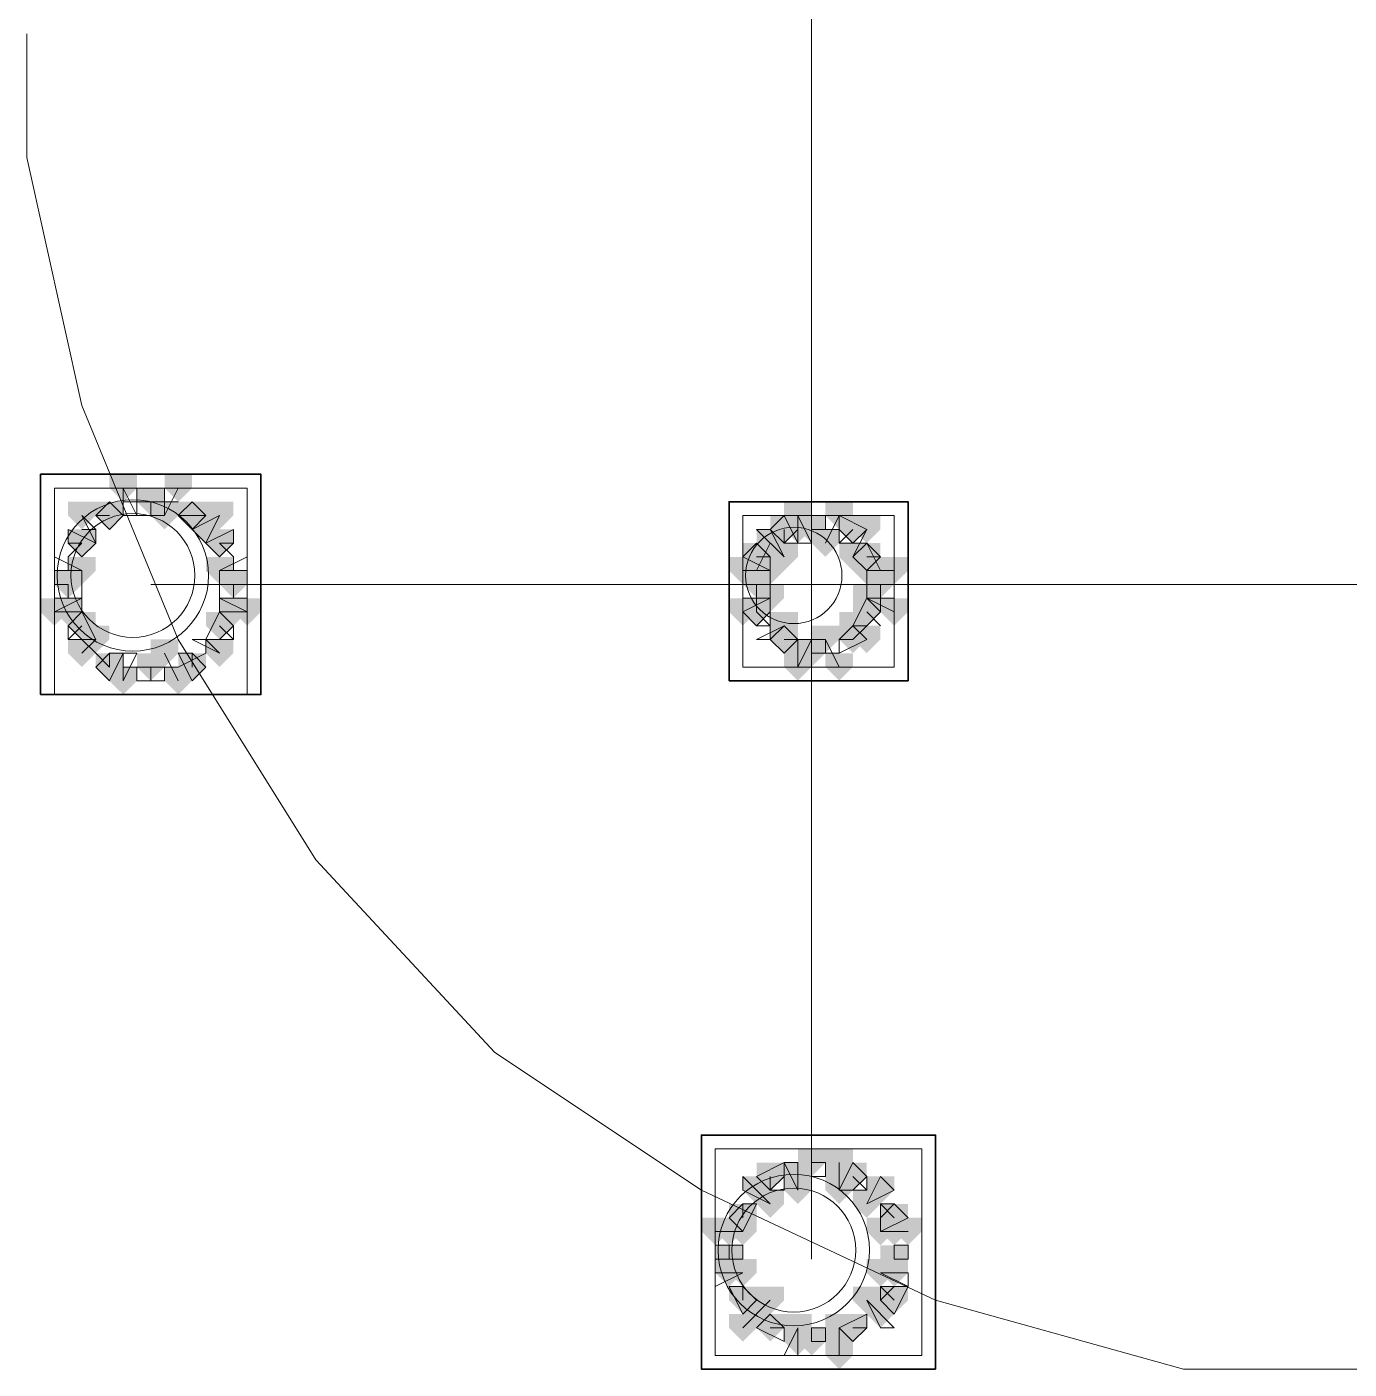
# Model space of a CAD drawing. Header units: millimetres. Extents: x 2315 to 4619, y 1334 to 1897.
# Drawn here: x 3424.03 to 3429.9, y 1535.71 to 1541.67 of the extents above; entities that cross this region are included whole.
import ezdxf

# ---------------------------------------------------------------- set-up
doc = ezdxf.new("R2010")
doc.units = ezdxf.units.MM
for name, color, linetype, true_color in [('PDF_10', 7, 'Continuous', 0x00b85c), ('PDF_AXIS', 7, 'Continuous', 0x00b85c), ('PDF_柱构件', 7, 'Continuous', 0x00b85c), ('PDF_转运站初步方案', 7, 'Continuous', 0x00b85c)]:
    doc.layers.add(name, color=color, linetype=linetype, true_color=true_color)
doc.layers.add('PDF_中心线层', color=1, linetype='Continuous')
doc.layers.add('PDF_粗实线层', color=7, linetype='Continuous')

msp = doc.modelspace()

# ---------------------------------------------------------------- hatches: boundary and pattern name
at = {"layer": 'PDF_10', "transparency": 33554559}
for points in [[(3424.5839, 1539.6195), (3424.5228, 1539.6195), (3424.5228, 1539.5584), (3424.5839, 1539.4974), (3424.6449, 1539.5584), (3424.6449, 1539.6195)], [(3424.5839, 1539.6195), (3424.5228, 1539.6195), (3424.5228, 1539.5584), (3424.5839, 1539.4974), (3424.6449, 1539.5584), (3424.6449, 1539.6195)], [(3424.4006, 1539.5584), (3424.3395, 1539.5584), (3424.3395, 1539.4974), (3424.4006, 1539.4363), (3424.4617, 1539.4974), (3424.4617, 1539.5584)], [(3424.4006, 1539.5584), (3424.3395, 1539.5584), (3424.3395, 1539.4974), (3424.4006, 1539.4363), (3424.4617, 1539.4974), (3424.4617, 1539.5584)], [(3424.4006, 1539.5584), (3424.3395, 1539.5584), (3424.3395, 1539.4974), (3424.4006, 1539.4363), (3424.4617, 1539.4974), (3424.4617, 1539.5584)], [(3424.7671, 1539.5584), (3424.706, 1539.5584), (3424.706, 1539.4974), (3424.7671, 1539.4363), (3424.8282, 1539.4974), (3424.8282, 1539.5584)], [(3424.7671, 1539.5584), (3424.706, 1539.5584), (3424.706, 1539.4974), (3424.7671, 1539.4363), (3424.8282, 1539.4974), (3424.8282, 1539.5584)], [(3424.7671, 1539.5584), (3424.706, 1539.5584), (3424.706, 1539.4974), (3424.7671, 1539.4363), (3424.8282, 1539.4974), (3424.8282, 1539.5584)], [(3427.3936, 1539.4974), (3427.3325, 1539.4974), (3427.3325, 1539.4363), (3427.3936, 1539.3752), (3427.4547, 1539.4363), (3427.4547, 1539.4974)], [(3427.3936, 1539.4974), (3427.3325, 1539.4974), (3427.3325, 1539.4363), (3427.3936, 1539.3752), (3427.4547, 1539.4363), (3427.4547, 1539.4974)], [(3427.5158, 1539.4974), (3427.4547, 1539.4974), (3427.4547, 1539.4363), (3427.5158, 1539.3752), (3427.5768, 1539.4363), (3427.5768, 1539.4974)], [(3427.5158, 1539.4974), (3427.4547, 1539.4974), (3427.4547, 1539.4363), (3427.5158, 1539.3752), (3427.5768, 1539.4363), (3427.5768, 1539.4974)], [(3427.699, 1539.4974), (3427.6379, 1539.4974), (3427.6379, 1539.4363), (3427.699, 1539.3752), (3427.7601, 1539.4363), (3427.7601, 1539.4974)], [(3427.699, 1539.4974), (3427.6379, 1539.4974), (3427.6379, 1539.4363), (3427.699, 1539.3752), (3427.7601, 1539.4363), (3427.7601, 1539.4974)], [(3424.2785, 1539.4363), (3424.2174, 1539.4363), (3424.2174, 1539.3752), (3424.2785, 1539.3141), (3424.3395, 1539.3752), (3424.3395, 1539.4363)], [(3424.2785, 1539.4363), (3424.2174, 1539.4363), (3424.2174, 1539.3752), (3424.2785, 1539.3141), (3424.3395, 1539.3752), (3424.3395, 1539.4363)], [(3424.8893, 1539.4363), (3424.8282, 1539.4363), (3424.8282, 1539.3752), (3424.8893, 1539.3141), (3424.9503, 1539.3752), (3424.9503, 1539.4363)], [(3424.8893, 1539.4363), (3424.8282, 1539.4363), (3424.8282, 1539.3752), (3424.8893, 1539.3141), (3424.9503, 1539.3752), (3424.9503, 1539.4363)], [(3427.2714, 1539.3752), (3427.2103, 1539.3752), (3427.2103, 1539.3141), (3427.2714, 1539.253), (3427.3325, 1539.3141), (3427.3325, 1539.3752)], [(3427.2714, 1539.3752), (3427.2103, 1539.3752), (3427.2103, 1539.3141), (3427.2714, 1539.253), (3427.3325, 1539.3141), (3427.3325, 1539.3752)], [(3427.7601, 1539.3752), (3427.699, 1539.3752), (3427.699, 1539.3141), (3427.7601, 1539.253), (3427.8212, 1539.3141), (3427.8212, 1539.3752)], [(3427.7601, 1539.3752), (3427.699, 1539.3752), (3427.699, 1539.3141), (3427.7601, 1539.253), (3427.8212, 1539.3141), (3427.8212, 1539.3752)], [(3424.2174, 1539.253), (3424.1563, 1539.253), (3424.1563, 1539.192), (3424.2174, 1539.1309), (3424.2785, 1539.192), (3424.2785, 1539.253)], [(3424.2174, 1539.253), (3424.1563, 1539.253), (3424.1563, 1539.192), (3424.2174, 1539.1309), (3424.2785, 1539.192), (3424.2785, 1539.253)], [(3424.9503, 1539.253), (3424.8893, 1539.253), (3424.8893, 1539.192), (3424.9503, 1539.1309), (3425.0114, 1539.192), (3425.0114, 1539.253)], [(3424.9503, 1539.253), (3424.8893, 1539.253), (3424.8893, 1539.192), (3424.9503, 1539.1309), (3425.0114, 1539.192), (3425.0114, 1539.253)], [(3427.2714, 1539.253), (3427.2103, 1539.253), (3427.2103, 1539.192), (3427.2714, 1539.1309), (3427.3325, 1539.192), (3427.3325, 1539.253)], [(3427.2714, 1539.253), (3427.2103, 1539.253), (3427.2103, 1539.192), (3427.2714, 1539.1309), (3427.3325, 1539.192), (3427.3325, 1539.253)], [(3427.8212, 1539.253), (3427.7601, 1539.253), (3427.7601, 1539.192), (3427.8212, 1539.1309), (3427.8822, 1539.192), (3427.8822, 1539.253)], [(3427.8212, 1539.253), (3427.7601, 1539.253), (3427.7601, 1539.192), (3427.8212, 1539.1309), (3427.8822, 1539.192), (3427.8822, 1539.253)], [(3427.2714, 1539.1309), (3427.2103, 1539.1309), (3427.2103, 1539.0698), (3427.2714, 1539.0087), (3427.3325, 1539.0698), (3427.3325, 1539.1309)], [(3427.2714, 1539.1309), (3427.2103, 1539.1309), (3427.2103, 1539.0698), (3427.2714, 1539.0087), (3427.3325, 1539.0698), (3427.3325, 1539.1309)], [(3427.7601, 1539.1309), (3427.699, 1539.1309), (3427.699, 1539.0698), (3427.7601, 1539.0087), (3427.8212, 1539.0698), (3427.8212, 1539.1309)], [(3427.7601, 1539.1309), (3427.699, 1539.1309), (3427.699, 1539.0698), (3427.7601, 1539.0087), (3427.8212, 1539.0698), (3427.8212, 1539.1309)], [(3424.2785, 1539.0698), (3424.2174, 1539.0698), (3424.2174, 1539.0087), (3424.2785, 1538.9476), (3424.3395, 1539.0087), (3424.3395, 1539.0698)], [(3424.2785, 1539.0698), (3424.2174, 1539.0698), (3424.2174, 1539.0087), (3424.2785, 1538.9476), (3424.3395, 1539.0087), (3424.3395, 1539.0698)], [(3424.8893, 1539.0698), (3424.8282, 1539.0698), (3424.8282, 1539.0087), (3424.8893, 1538.9476), (3424.9503, 1539.0087), (3424.9503, 1539.0698)], [(3424.8893, 1539.0698), (3424.8282, 1539.0698), (3424.8282, 1539.0087), (3424.8893, 1538.9476), (3424.9503, 1539.0087), (3424.9503, 1539.0698)], [(3427.3936, 1539.0087), (3427.3325, 1539.0087), (3427.3325, 1538.9476), (3427.3936, 1538.8866), (3427.4547, 1538.9476), (3427.4547, 1539.0087)], [(3427.3936, 1539.0087), (3427.3325, 1539.0087), (3427.3325, 1538.9476), (3427.3936, 1538.8866), (3427.4547, 1538.9476), (3427.4547, 1539.0087)], [(3427.3936, 1539.0087), (3427.3325, 1539.0087), (3427.3325, 1538.9476), (3427.3936, 1538.8866), (3427.4547, 1538.9476), (3427.4547, 1539.0087)], [(3427.699, 1539.0087), (3427.6379, 1539.0087), (3427.6379, 1538.9476), (3427.699, 1538.8866), (3427.7601, 1538.9476), (3427.7601, 1539.0087)], [(3427.699, 1539.0087), (3427.6379, 1539.0087), (3427.6379, 1538.9476), (3427.699, 1538.8866), (3427.7601, 1538.9476), (3427.7601, 1539.0087)], [(3427.5158, 1538.9476), (3427.4547, 1538.9476), (3427.4547, 1538.8866), (3427.5158, 1538.8255), (3427.5768, 1538.8866), (3427.5768, 1538.9476)], [(3427.5158, 1538.9476), (3427.4547, 1538.9476), (3427.4547, 1538.8866), (3427.5158, 1538.8255), (3427.5768, 1538.8866), (3427.5768, 1538.9476)], [(3424.4006, 1538.8866), (3424.3395, 1538.8866), (3424.3395, 1538.8255), (3424.4006, 1538.7644), (3424.4617, 1538.8255), (3424.4617, 1538.8866)], [(3424.4006, 1538.8866), (3424.3395, 1538.8866), (3424.3395, 1538.8255), (3424.4006, 1538.7644), (3424.4617, 1538.8255), (3424.4617, 1538.8866)], [(3424.5839, 1538.8866), (3424.5228, 1538.8866), (3424.5228, 1538.8255), (3424.5839, 1538.7644), (3424.6449, 1538.8255), (3424.6449, 1538.8866)], [(3424.5839, 1538.8866), (3424.5228, 1538.8866), (3424.5228, 1538.8255), (3424.5839, 1538.7644), (3424.6449, 1538.8255), (3424.6449, 1538.8866)], [(3424.7671, 1538.8866), (3424.706, 1538.8866), (3424.706, 1538.8255), (3424.7671, 1538.7644), (3424.8282, 1538.8255), (3424.8282, 1538.8866)], [(3424.7671, 1538.8866), (3424.706, 1538.8866), (3424.706, 1538.8255), (3424.7671, 1538.7644), (3424.8282, 1538.8255), (3424.8282, 1538.8866)], [(3427.5158, 1536.6876), (3427.4547, 1536.6876), (3427.4547, 1536.6265), (3427.5158, 1536.5655), (3427.5768, 1536.6265), (3427.5768, 1536.6876)], [(3427.5158, 1536.6876), (3427.4547, 1536.6876), (3427.4547, 1536.6265), (3427.5158, 1536.5655), (3427.5768, 1536.6265), (3427.5768, 1536.6876)], [(3427.3325, 1536.6265), (3427.2714, 1536.6265), (3427.2714, 1536.5655), (3427.3325, 1536.5044), (3427.3936, 1536.5655), (3427.3936, 1536.6265)], [(3427.3325, 1536.6265), (3427.2714, 1536.6265), (3427.2714, 1536.5655), (3427.3325, 1536.5044), (3427.3936, 1536.5655), (3427.3936, 1536.6265)], [(3427.699, 1536.6265), (3427.6379, 1536.6265), (3427.6379, 1536.5655), (3427.699, 1536.5044), (3427.7601, 1536.5655), (3427.7601, 1536.6265)], [(3427.699, 1536.6265), (3427.6379, 1536.6265), (3427.6379, 1536.5655), (3427.699, 1536.5044), (3427.7601, 1536.5655), (3427.7601, 1536.6265)], [(3427.2103, 1536.4433), (3427.1493, 1536.4433), (3427.1493, 1536.3822), (3427.2103, 1536.3211), (3427.2714, 1536.3822), (3427.2714, 1536.4433)], [(3427.2103, 1536.4433), (3427.1493, 1536.4433), (3427.1493, 1536.3822), (3427.2103, 1536.3211), (3427.2714, 1536.3822), (3427.2714, 1536.4433)], [(3427.8822, 1536.4433), (3427.8212, 1536.4433), (3427.8212, 1536.3822), (3427.8822, 1536.3211), (3427.9433, 1536.3822), (3427.9433, 1536.4433)], [(3427.8822, 1536.4433), (3427.8212, 1536.4433), (3427.8212, 1536.3822), (3427.8822, 1536.3211), (3427.9433, 1536.3822), (3427.9433, 1536.4433)], [(3427.1493, 1536.2601), (3427.0882, 1536.2601), (3427.0882, 1536.199), (3427.1493, 1536.1379), (3427.2103, 1536.199), (3427.2103, 1536.2601)], [(3427.1493, 1536.2601), (3427.0882, 1536.2601), (3427.0882, 1536.199), (3427.1493, 1536.1379), (3427.2103, 1536.199), (3427.2103, 1536.2601)], [(3427.8822, 1536.2601), (3427.8212, 1536.2601), (3427.8212, 1536.199), (3427.8822, 1536.1379), (3427.9433, 1536.199), (3427.9433, 1536.2601)], [(3427.8822, 1536.2601), (3427.8212, 1536.2601), (3427.8212, 1536.199), (3427.8822, 1536.1379), (3427.9433, 1536.199), (3427.9433, 1536.2601)], [(3427.2103, 1536.0768), (3427.1493, 1536.0768), (3427.1493, 1536.0157), (3427.2103, 1535.9547), (3427.2714, 1536.0157), (3427.2714, 1536.0768)], [(3427.2103, 1536.0768), (3427.1493, 1536.0768), (3427.1493, 1536.0157), (3427.2103, 1535.9547), (3427.2714, 1536.0157), (3427.2714, 1536.0768)], [(3427.8822, 1536.0768), (3427.8212, 1536.0768), (3427.8212, 1536.0157), (3427.8822, 1535.9547), (3427.9433, 1536.0157), (3427.9433, 1536.0768)], [(3427.8822, 1536.0768), (3427.8212, 1536.0768), (3427.8212, 1536.0157), (3427.8822, 1535.9547), (3427.9433, 1536.0157), (3427.9433, 1536.0768)], [(3427.3325, 1535.9547), (3427.2714, 1535.9547), (3427.2714, 1535.8936), (3427.3325, 1535.8325), (3427.3936, 1535.8936), (3427.3936, 1535.9547)], [(3427.3325, 1535.9547), (3427.2714, 1535.9547), (3427.2714, 1535.8936), (3427.3325, 1535.8325), (3427.3936, 1535.8936), (3427.3936, 1535.9547)], [(3427.3325, 1535.9547), (3427.2714, 1535.9547), (3427.2714, 1535.8936), (3427.3325, 1535.8325), (3427.3936, 1535.8936), (3427.3936, 1535.9547)], [(3427.699, 1535.9547), (3427.6379, 1535.9547), (3427.6379, 1535.8936), (3427.699, 1535.8325), (3427.7601, 1535.8936), (3427.7601, 1535.9547)], [(3427.699, 1535.9547), (3427.6379, 1535.9547), (3427.6379, 1535.8936), (3427.699, 1535.8325), (3427.7601, 1535.8936), (3427.7601, 1535.9547)], [(3427.5158, 1535.8936), (3427.4547, 1535.8936), (3427.4547, 1535.8325), (3427.5158, 1535.7714), (3427.5768, 1535.8325), (3427.5768, 1535.8936)], [(3427.5158, 1535.8936), (3427.4547, 1535.8936), (3427.4547, 1535.8325), (3427.5158, 1535.7714), (3427.5768, 1535.8325), (3427.5768, 1535.8936)]]:
    msp.add_hatch(color=256, dxfattribs=at).paths.add_polyline_path(points)
at = {"layer": 'PDF_柱构件', "transparency": 33554559}
for points in [[(3424.4617, 1539.6806), (3424.4006, 1539.6806), (3424.4006, 1539.6195), (3424.4617, 1539.5584), (3424.5228, 1539.6195), (3424.5228, 1539.6806)], [(3424.706, 1539.6806), (3424.6449, 1539.6806), (3424.6449, 1539.6195), (3424.706, 1539.5584), (3424.7671, 1539.6195), (3424.7671, 1539.6806)], [(3424.2785, 1539.5584), (3424.2174, 1539.5584), (3424.2174, 1539.4974), (3424.2785, 1539.4363), (3424.3395, 1539.4974), (3424.3395, 1539.5584)], [(3424.6449, 1539.5584), (3424.5839, 1539.5584), (3424.5839, 1539.4974), (3424.6449, 1539.4363), (3424.706, 1539.4974), (3424.706, 1539.5584)], [(3424.8893, 1539.5584), (3424.8282, 1539.5584), (3424.8282, 1539.4974), (3424.8893, 1539.4363), (3424.9503, 1539.4974), (3424.9503, 1539.5584)], [(3427.4547, 1539.5584), (3427.3936, 1539.5584), (3427.3936, 1539.4974), (3427.4547, 1539.4363), (3427.5158, 1539.4974), (3427.5158, 1539.5584)], [(3427.6379, 1539.5584), (3427.5768, 1539.5584), (3427.5768, 1539.4974), (3427.6379, 1539.4363), (3427.699, 1539.4974), (3427.699, 1539.5584)], [(3424.8282, 1539.4974), (3424.7671, 1539.4974), (3424.7671, 1539.4363), (3424.8282, 1539.3752), (3424.8893, 1539.4363), (3424.8893, 1539.4974)], [(3427.4547, 1539.4974), (3427.3936, 1539.4974), (3427.3936, 1539.4363), (3427.4547, 1539.3752), (3427.5158, 1539.4363), (3427.5158, 1539.4974)], [(3427.7601, 1539.4974), (3427.699, 1539.4974), (3427.699, 1539.4363), (3427.7601, 1539.3752), (3427.8212, 1539.4363), (3427.8212, 1539.4974)], [(3427.3325, 1539.4363), (3427.2714, 1539.4363), (3427.2714, 1539.3752), (3427.3325, 1539.3141), (3427.3936, 1539.3752), (3427.3936, 1539.4363)], [(3427.5768, 1539.4363), (3427.5158, 1539.4363), (3427.5158, 1539.3752), (3427.5768, 1539.3141), (3427.6379, 1539.3752), (3427.6379, 1539.4363)], [(3427.3936, 1539.3752), (3427.3325, 1539.3752), (3427.3325, 1539.3141), (3427.3936, 1539.253), (3427.4547, 1539.3141), (3427.4547, 1539.3752)], [(3427.699, 1539.3752), (3427.6379, 1539.3752), (3427.6379, 1539.3141), (3427.699, 1539.253), (3427.7601, 1539.3141), (3427.7601, 1539.3752)], [(3424.2785, 1539.3141), (3424.2174, 1539.3141), (3424.2174, 1539.253), (3424.2785, 1539.192), (3424.3395, 1539.253), (3424.3395, 1539.3141)], [(3424.8893, 1539.3141), (3424.8282, 1539.3141), (3424.8282, 1539.253), (3424.8893, 1539.192), (3424.9503, 1539.253), (3424.9503, 1539.3141)], [(3427.2103, 1539.3141), (3427.1493, 1539.3141), (3427.1493, 1539.253), (3427.2103, 1539.192), (3427.2714, 1539.253), (3427.2714, 1539.3141)], [(3427.2714, 1539.3141), (3427.2103, 1539.3141), (3427.2103, 1539.253), (3427.2714, 1539.192), (3427.3325, 1539.253), (3427.3325, 1539.3141)], [(3427.3325, 1539.3141), (3427.2714, 1539.3141), (3427.2714, 1539.253), (3427.3325, 1539.192), (3427.3936, 1539.253), (3427.3936, 1539.3141)], [(3427.7601, 1539.3141), (3427.699, 1539.3141), (3427.699, 1539.253), (3427.7601, 1539.192), (3427.8212, 1539.253), (3427.8212, 1539.3141)], [(3427.8212, 1539.3141), (3427.7601, 1539.3141), (3427.7601, 1539.253), (3427.8212, 1539.192), (3427.8822, 1539.253), (3427.8822, 1539.3141)], [(3427.8822, 1539.3141), (3427.8212, 1539.3141), (3427.8212, 1539.253), (3427.8822, 1539.192), (3427.9433, 1539.253), (3427.9433, 1539.3141)], [(3427.3325, 1539.192), (3427.2714, 1539.192), (3427.2714, 1539.1309), (3427.3325, 1539.0698), (3427.3936, 1539.1309), (3427.3936, 1539.192)], [(3427.7601, 1539.192), (3427.699, 1539.192), (3427.699, 1539.1309), (3427.7601, 1539.0698), (3427.8212, 1539.1309), (3427.8212, 1539.192)], [(3424.1563, 1539.1309), (3424.0952, 1539.1309), (3424.0952, 1539.0698), (3424.1563, 1539.0087), (3424.2174, 1539.0698), (3424.2174, 1539.1309)], [(3424.2174, 1539.1309), (3424.1563, 1539.1309), (3424.1563, 1539.0698), (3424.2174, 1539.0087), (3424.2785, 1539.0698), (3424.2785, 1539.1309)], [(3424.9503, 1539.1309), (3424.8893, 1539.1309), (3424.8893, 1539.0698), (3424.9503, 1539.0087), (3425.0114, 1539.0698), (3425.0114, 1539.1309)], [(3425.0114, 1539.1309), (3424.9503, 1539.1309), (3424.9503, 1539.0698), (3425.0114, 1539.0087), (3425.0725, 1539.0698), (3425.0725, 1539.1309)], [(3427.2103, 1539.1309), (3427.1493, 1539.1309), (3427.1493, 1539.0698), (3427.2103, 1539.0087), (3427.2714, 1539.0698), (3427.2714, 1539.1309)], [(3427.8822, 1539.1309), (3427.8212, 1539.1309), (3427.8212, 1539.0698), (3427.8822, 1539.0087), (3427.9433, 1539.0698), (3427.9433, 1539.1309)], [(3427.3936, 1539.0698), (3427.3325, 1539.0698), (3427.3325, 1539.0087), (3427.3936, 1538.9476), (3427.4547, 1539.0087), (3427.4547, 1539.0698)], [(3427.699, 1539.0698), (3427.6379, 1539.0698), (3427.6379, 1539.0087), (3427.699, 1538.9476), (3427.7601, 1539.0087), (3427.7601, 1539.0698)], [(3424.3395, 1539.0087), (3424.2785, 1539.0087), (3424.2785, 1538.9476), (3424.3395, 1538.8866), (3424.4006, 1538.9476), (3424.4006, 1539.0087)], [(3427.5768, 1539.0087), (3427.5158, 1539.0087), (3427.5158, 1538.9476), (3427.5768, 1538.8866), (3427.6379, 1538.9476), (3427.6379, 1539.0087)], [(3427.7601, 1539.0087), (3427.699, 1539.0087), (3427.699, 1538.9476), (3427.7601, 1538.8866), (3427.8212, 1538.9476), (3427.8212, 1539.0087)], [(3424.2785, 1538.9476), (3424.2174, 1538.9476), (3424.2174, 1538.8866), (3424.2785, 1538.8255), (3424.3395, 1538.8866), (3424.3395, 1538.9476)], [(3424.6449, 1538.9476), (3424.5839, 1538.9476), (3424.5839, 1538.8866), (3424.6449, 1538.8255), (3424.706, 1538.8866), (3424.706, 1538.9476)], [(3424.8893, 1538.9476), (3424.8282, 1538.9476), (3424.8282, 1538.8866), (3424.8893, 1538.8255), (3424.9503, 1538.8866), (3424.9503, 1538.9476)], [(3427.4547, 1538.9476), (3427.3936, 1538.9476), (3427.3936, 1538.8866), (3427.4547, 1538.8255), (3427.5158, 1538.8866), (3427.5158, 1538.9476)], [(3427.4547, 1538.8866), (3427.3936, 1538.8866), (3427.3936, 1538.8255), (3427.4547, 1538.7644), (3427.5158, 1538.8255), (3427.5158, 1538.8866)], [(3427.6379, 1538.8866), (3427.5768, 1538.8866), (3427.5768, 1538.8255), (3427.6379, 1538.7644), (3427.699, 1538.8255), (3427.699, 1538.8866)], [(3424.4617, 1538.8255), (3424.4006, 1538.8255), (3424.4006, 1538.7644), (3424.4617, 1538.7033), (3424.5228, 1538.7644), (3424.5228, 1538.8255)], [(3424.706, 1538.8255), (3424.6449, 1538.8255), (3424.6449, 1538.7644), (3424.706, 1538.7033), (3424.7671, 1538.7644), (3424.7671, 1538.8255)], [(3427.6379, 1536.6876), (3427.5768, 1536.6876), (3427.5768, 1536.6265), (3427.6379, 1536.5655), (3427.699, 1536.6265), (3427.699, 1536.6876)], [(3427.4547, 1536.6265), (3427.3936, 1536.6265), (3427.3936, 1536.5655), (3427.4547, 1536.5044), (3427.5158, 1536.5655), (3427.5158, 1536.6265)], [(3427.6379, 1536.6265), (3427.5768, 1536.6265), (3427.5768, 1536.5655), (3427.6379, 1536.5044), (3427.699, 1536.5655), (3427.699, 1536.6265)], [(3427.2714, 1536.5655), (3427.2103, 1536.5655), (3427.2103, 1536.5044), (3427.2714, 1536.4433), (3427.3325, 1536.5044), (3427.3325, 1536.5655)], [(3427.4547, 1536.5655), (3427.3936, 1536.5655), (3427.3936, 1536.5044), (3427.4547, 1536.4433), (3427.5158, 1536.5044), (3427.5158, 1536.5655)], [(3427.6379, 1536.5655), (3427.5768, 1536.5655), (3427.5768, 1536.5044), (3427.6379, 1536.4433), (3427.699, 1536.5044), (3427.699, 1536.5655)], [(3427.8212, 1536.5655), (3427.7601, 1536.5655), (3427.7601, 1536.5044), (3427.8212, 1536.4433), (3427.8822, 1536.5044), (3427.8822, 1536.5655)], [(3427.3325, 1536.5044), (3427.2714, 1536.5044), (3427.2714, 1536.4433), (3427.3325, 1536.3822), (3427.3936, 1536.4433), (3427.3936, 1536.5044)], [(3427.7601, 1536.5044), (3427.699, 1536.5044), (3427.699, 1536.4433), (3427.7601, 1536.3822), (3427.8212, 1536.4433), (3427.8212, 1536.5044)], [(3427.0882, 1536.3822), (3427.0271, 1536.3822), (3427.0271, 1536.3211), (3427.0882, 1536.2601), (3427.1493, 1536.3211), (3427.1493, 1536.3822)], [(3427.1493, 1536.3822), (3427.0882, 1536.3822), (3427.0882, 1536.3211), (3427.1493, 1536.2601), (3427.2103, 1536.3211), (3427.2103, 1536.3822)], [(3427.2103, 1536.3822), (3427.1493, 1536.3822), (3427.1493, 1536.3211), (3427.2103, 1536.2601), (3427.2714, 1536.3211), (3427.2714, 1536.3822)], [(3427.8212, 1536.3822), (3427.7601, 1536.3822), (3427.7601, 1536.3211), (3427.8212, 1536.2601), (3427.8822, 1536.3211), (3427.8822, 1536.3822)], [(3427.8822, 1536.3822), (3427.8212, 1536.3822), (3427.8212, 1536.3211), (3427.8822, 1536.2601), (3427.9433, 1536.3211), (3427.9433, 1536.3822)], [(3427.9433, 1536.3822), (3427.8822, 1536.3822), (3427.8822, 1536.3211), (3427.9433, 1536.2601), (3428.0044, 1536.3211), (3428.0044, 1536.3822)], [(3427.1493, 1536.199), (3427.0882, 1536.199), (3427.0882, 1536.1379), (3427.1493, 1536.0768), (3427.2103, 1536.1379), (3427.2103, 1536.199)], [(3427.2103, 1536.199), (3427.1493, 1536.199), (3427.1493, 1536.1379), (3427.2103, 1536.0768), (3427.2714, 1536.1379), (3427.2714, 1536.199)], [(3427.8212, 1536.199), (3427.7601, 1536.199), (3427.7601, 1536.1379), (3427.8212, 1536.0768), (3427.8822, 1536.1379), (3427.8822, 1536.199)], [(3427.8822, 1536.199), (3427.8212, 1536.199), (3427.8212, 1536.1379), (3427.8822, 1536.0768), (3427.9433, 1536.1379), (3427.9433, 1536.199)], [(3427.3325, 1536.0768), (3427.2714, 1536.0768), (3427.2714, 1536.0157), (3427.3325, 1535.9547), (3427.3936, 1536.0157), (3427.3936, 1536.0768)], [(3427.7601, 1536.0768), (3427.699, 1536.0768), (3427.699, 1536.0157), (3427.7601, 1535.9547), (3427.8212, 1536.0157), (3427.8212, 1536.0768)], [(3427.2714, 1536.0157), (3427.2103, 1536.0157), (3427.2103, 1535.9547), (3427.2714, 1535.8936), (3427.3325, 1535.9547), (3427.3325, 1536.0157)], [(3427.8212, 1536.0157), (3427.7601, 1536.0157), (3427.7601, 1535.9547), (3427.8212, 1535.8936), (3427.8822, 1535.9547), (3427.8822, 1536.0157)], [(3427.2103, 1535.9547), (3427.1493, 1535.9547), (3427.1493, 1535.8936), (3427.2103, 1535.8325), (3427.2714, 1535.8936), (3427.2714, 1535.9547)], [(3427.4547, 1535.9547), (3427.3936, 1535.9547), (3427.3936, 1535.8936), (3427.4547, 1535.8325), (3427.5158, 1535.8936), (3427.5158, 1535.9547)], [(3427.6379, 1535.9547), (3427.5768, 1535.9547), (3427.5768, 1535.8936), (3427.6379, 1535.8325), (3427.699, 1535.8936), (3427.699, 1535.9547)], [(3427.4547, 1535.8936), (3427.3936, 1535.8936), (3427.3936, 1535.8325), (3427.4547, 1535.7714), (3427.5158, 1535.8325), (3427.5158, 1535.8936)], [(3427.6379, 1535.8936), (3427.5768, 1535.8936), (3427.5768, 1535.8325), (3427.6379, 1535.7714), (3427.699, 1535.8325), (3427.699, 1535.8936)], [(3427.6379, 1535.8325), (3427.5768, 1535.8325), (3427.5768, 1535.7714), (3427.6379, 1535.7103), (3427.699, 1535.7714), (3427.699, 1535.8325)]]:
    msp.add_hatch(color=256, dxfattribs=at).paths.add_polyline_path(points)
at = {"layer": 'PDF_转运站初步方案', "transparency": 33554559}
for points in [[(3424.5839, 1539.6195), (3424.5228, 1539.6195), (3424.5228, 1539.5584), (3424.5839, 1539.4974), (3424.6449, 1539.5584), (3424.6449, 1539.6195)], [(3424.5839, 1539.6195), (3424.5228, 1539.6195), (3424.5228, 1539.5584), (3424.5839, 1539.4974), (3424.6449, 1539.5584), (3424.6449, 1539.6195)], [(3424.4006, 1539.5584), (3424.3395, 1539.5584), (3424.3395, 1539.4974), (3424.4006, 1539.4363), (3424.4617, 1539.4974), (3424.4617, 1539.5584)], [(3424.4006, 1539.5584), (3424.3395, 1539.5584), (3424.3395, 1539.4974), (3424.4006, 1539.4363), (3424.4617, 1539.4974), (3424.4617, 1539.5584)], [(3424.7671, 1539.5584), (3424.706, 1539.5584), (3424.706, 1539.4974), (3424.7671, 1539.4363), (3424.8282, 1539.4974), (3424.8282, 1539.5584)], [(3424.7671, 1539.5584), (3424.706, 1539.5584), (3424.706, 1539.4974), (3424.7671, 1539.4363), (3424.8282, 1539.4974), (3424.8282, 1539.5584)], [(3427.3936, 1539.4974), (3427.3325, 1539.4974), (3427.3325, 1539.4363), (3427.3936, 1539.3752), (3427.4547, 1539.4363), (3427.4547, 1539.4974)], [(3427.3936, 1539.4974), (3427.3325, 1539.4974), (3427.3325, 1539.4363), (3427.3936, 1539.3752), (3427.4547, 1539.4363), (3427.4547, 1539.4974)], [(3427.5158, 1539.4974), (3427.4547, 1539.4974), (3427.4547, 1539.4363), (3427.5158, 1539.3752), (3427.5768, 1539.4363), (3427.5768, 1539.4974)], [(3427.5158, 1539.4974), (3427.4547, 1539.4974), (3427.4547, 1539.4363), (3427.5158, 1539.3752), (3427.5768, 1539.4363), (3427.5768, 1539.4974)], [(3427.699, 1539.4974), (3427.6379, 1539.4974), (3427.6379, 1539.4363), (3427.699, 1539.3752), (3427.7601, 1539.4363), (3427.7601, 1539.4974)], [(3427.699, 1539.4974), (3427.6379, 1539.4974), (3427.6379, 1539.4363), (3427.699, 1539.3752), (3427.7601, 1539.4363), (3427.7601, 1539.4974)], [(3424.2785, 1539.4363), (3424.2174, 1539.4363), (3424.2174, 1539.3752), (3424.2785, 1539.3141), (3424.3395, 1539.3752), (3424.3395, 1539.4363)], [(3424.2785, 1539.4363), (3424.2174, 1539.4363), (3424.2174, 1539.3752), (3424.2785, 1539.3141), (3424.3395, 1539.3752), (3424.3395, 1539.4363)], [(3424.8893, 1539.4363), (3424.8282, 1539.4363), (3424.8282, 1539.3752), (3424.8893, 1539.3141), (3424.9503, 1539.3752), (3424.9503, 1539.4363)], [(3424.8893, 1539.4363), (3424.8282, 1539.4363), (3424.8282, 1539.3752), (3424.8893, 1539.3141), (3424.9503, 1539.3752), (3424.9503, 1539.4363)], [(3427.2714, 1539.3752), (3427.2103, 1539.3752), (3427.2103, 1539.3141), (3427.2714, 1539.253), (3427.3325, 1539.3141), (3427.3325, 1539.3752)], [(3427.2714, 1539.3752), (3427.2103, 1539.3752), (3427.2103, 1539.3141), (3427.2714, 1539.253), (3427.3325, 1539.3141), (3427.3325, 1539.3752)], [(3427.7601, 1539.3752), (3427.699, 1539.3752), (3427.699, 1539.3141), (3427.7601, 1539.253), (3427.8212, 1539.3141), (3427.8212, 1539.3752)], [(3427.7601, 1539.3752), (3427.699, 1539.3752), (3427.699, 1539.3141), (3427.7601, 1539.253), (3427.8212, 1539.3141), (3427.8212, 1539.3752)], [(3424.2174, 1539.253), (3424.1563, 1539.253), (3424.1563, 1539.192), (3424.2174, 1539.1309), (3424.2785, 1539.192), (3424.2785, 1539.253)], [(3424.2174, 1539.253), (3424.1563, 1539.253), (3424.1563, 1539.192), (3424.2174, 1539.1309), (3424.2785, 1539.192), (3424.2785, 1539.253)], [(3424.9503, 1539.253), (3424.8893, 1539.253), (3424.8893, 1539.192), (3424.9503, 1539.1309), (3425.0114, 1539.192), (3425.0114, 1539.253)], [(3424.9503, 1539.253), (3424.8893, 1539.253), (3424.8893, 1539.192), (3424.9503, 1539.1309), (3425.0114, 1539.192), (3425.0114, 1539.253)], [(3427.2714, 1539.253), (3427.2103, 1539.253), (3427.2103, 1539.192), (3427.2714, 1539.1309), (3427.3325, 1539.192), (3427.3325, 1539.253)], [(3427.2714, 1539.253), (3427.2103, 1539.253), (3427.2103, 1539.192), (3427.2714, 1539.1309), (3427.3325, 1539.192), (3427.3325, 1539.253)], [(3427.8212, 1539.253), (3427.7601, 1539.253), (3427.7601, 1539.192), (3427.8212, 1539.1309), (3427.8822, 1539.192), (3427.8822, 1539.253)], [(3427.8212, 1539.253), (3427.7601, 1539.253), (3427.7601, 1539.192), (3427.8212, 1539.1309), (3427.8822, 1539.192), (3427.8822, 1539.253)], [(3427.2714, 1539.1309), (3427.2103, 1539.1309), (3427.2103, 1539.0698), (3427.2714, 1539.0087), (3427.3325, 1539.0698), (3427.3325, 1539.1309)], [(3427.2714, 1539.1309), (3427.2103, 1539.1309), (3427.2103, 1539.0698), (3427.2714, 1539.0087), (3427.3325, 1539.0698), (3427.3325, 1539.1309)], [(3427.7601, 1539.1309), (3427.699, 1539.1309), (3427.699, 1539.0698), (3427.7601, 1539.0087), (3427.8212, 1539.0698), (3427.8212, 1539.1309)], [(3427.7601, 1539.1309), (3427.699, 1539.1309), (3427.699, 1539.0698), (3427.7601, 1539.0087), (3427.8212, 1539.0698), (3427.8212, 1539.1309)], [(3424.2785, 1539.0698), (3424.2174, 1539.0698), (3424.2174, 1539.0087), (3424.2785, 1538.9476), (3424.3395, 1539.0087), (3424.3395, 1539.0698)], [(3424.2785, 1539.0698), (3424.2174, 1539.0698), (3424.2174, 1539.0087), (3424.2785, 1538.9476), (3424.3395, 1539.0087), (3424.3395, 1539.0698)], [(3424.8893, 1539.0698), (3424.8282, 1539.0698), (3424.8282, 1539.0087), (3424.8893, 1538.9476), (3424.9503, 1539.0087), (3424.9503, 1539.0698)], [(3424.8893, 1539.0698), (3424.8282, 1539.0698), (3424.8282, 1539.0087), (3424.8893, 1538.9476), (3424.9503, 1539.0087), (3424.9503, 1539.0698)], [(3427.3936, 1539.0087), (3427.3325, 1539.0087), (3427.3325, 1538.9476), (3427.3936, 1538.8866), (3427.4547, 1538.9476), (3427.4547, 1539.0087)], [(3427.3936, 1539.0087), (3427.3325, 1539.0087), (3427.3325, 1538.9476), (3427.3936, 1538.8866), (3427.4547, 1538.9476), (3427.4547, 1539.0087)], [(3427.699, 1539.0087), (3427.6379, 1539.0087), (3427.6379, 1538.9476), (3427.699, 1538.8866), (3427.7601, 1538.9476), (3427.7601, 1539.0087)], [(3427.699, 1539.0087), (3427.6379, 1539.0087), (3427.6379, 1538.9476), (3427.699, 1538.8866), (3427.7601, 1538.9476), (3427.7601, 1539.0087)], [(3427.5158, 1538.9476), (3427.4547, 1538.9476), (3427.4547, 1538.8866), (3427.5158, 1538.8255), (3427.5768, 1538.8866), (3427.5768, 1538.9476)], [(3427.5158, 1538.9476), (3427.4547, 1538.9476), (3427.4547, 1538.8866), (3427.5158, 1538.8255), (3427.5768, 1538.8866), (3427.5768, 1538.9476)], [(3424.4006, 1538.8866), (3424.3395, 1538.8866), (3424.3395, 1538.8255), (3424.4006, 1538.7644), (3424.4617, 1538.8255), (3424.4617, 1538.8866)], [(3424.4006, 1538.8866), (3424.3395, 1538.8866), (3424.3395, 1538.8255), (3424.4006, 1538.7644), (3424.4617, 1538.8255), (3424.4617, 1538.8866)], [(3424.5839, 1538.8866), (3424.5228, 1538.8866), (3424.5228, 1538.8255), (3424.5839, 1538.7644), (3424.6449, 1538.8255), (3424.6449, 1538.8866)], [(3424.5839, 1538.8866), (3424.5228, 1538.8866), (3424.5228, 1538.8255), (3424.5839, 1538.7644), (3424.6449, 1538.8255), (3424.6449, 1538.8866)], [(3424.7671, 1538.8866), (3424.706, 1538.8866), (3424.706, 1538.8255), (3424.7671, 1538.7644), (3424.8282, 1538.8255), (3424.8282, 1538.8866)], [(3424.7671, 1538.8866), (3424.706, 1538.8866), (3424.706, 1538.8255), (3424.7671, 1538.7644), (3424.8282, 1538.8255), (3424.8282, 1538.8866)], [(3427.5158, 1536.6876), (3427.4547, 1536.6876), (3427.4547, 1536.6265), (3427.5158, 1536.5655), (3427.5768, 1536.6265), (3427.5768, 1536.6876)], [(3427.5158, 1536.6876), (3427.4547, 1536.6876), (3427.4547, 1536.6265), (3427.5158, 1536.5655), (3427.5768, 1536.6265), (3427.5768, 1536.6876)], [(3427.3325, 1536.6265), (3427.2714, 1536.6265), (3427.2714, 1536.5655), (3427.3325, 1536.5044), (3427.3936, 1536.5655), (3427.3936, 1536.6265)], [(3427.3325, 1536.6265), (3427.2714, 1536.6265), (3427.2714, 1536.5655), (3427.3325, 1536.5044), (3427.3936, 1536.5655), (3427.3936, 1536.6265)], [(3427.699, 1536.6265), (3427.6379, 1536.6265), (3427.6379, 1536.5655), (3427.699, 1536.5044), (3427.7601, 1536.5655), (3427.7601, 1536.6265)], [(3427.699, 1536.6265), (3427.6379, 1536.6265), (3427.6379, 1536.5655), (3427.699, 1536.5044), (3427.7601, 1536.5655), (3427.7601, 1536.6265)], [(3427.2103, 1536.4433), (3427.1493, 1536.4433), (3427.1493, 1536.3822), (3427.2103, 1536.3211), (3427.2714, 1536.3822), (3427.2714, 1536.4433)], [(3427.2103, 1536.4433), (3427.1493, 1536.4433), (3427.1493, 1536.3822), (3427.2103, 1536.3211), (3427.2714, 1536.3822), (3427.2714, 1536.4433)], [(3427.8822, 1536.4433), (3427.8212, 1536.4433), (3427.8212, 1536.3822), (3427.8822, 1536.3211), (3427.9433, 1536.3822), (3427.9433, 1536.4433)], [(3427.8822, 1536.4433), (3427.8212, 1536.4433), (3427.8212, 1536.3822), (3427.8822, 1536.3211), (3427.9433, 1536.3822), (3427.9433, 1536.4433)], [(3427.1493, 1536.2601), (3427.0882, 1536.2601), (3427.0882, 1536.199), (3427.1493, 1536.1379), (3427.2103, 1536.199), (3427.2103, 1536.2601)], [(3427.1493, 1536.2601), (3427.0882, 1536.2601), (3427.0882, 1536.199), (3427.1493, 1536.1379), (3427.2103, 1536.199), (3427.2103, 1536.2601)], [(3427.8822, 1536.2601), (3427.8212, 1536.2601), (3427.8212, 1536.199), (3427.8822, 1536.1379), (3427.9433, 1536.199), (3427.9433, 1536.2601)], [(3427.8822, 1536.2601), (3427.8212, 1536.2601), (3427.8212, 1536.199), (3427.8822, 1536.1379), (3427.9433, 1536.199), (3427.9433, 1536.2601)], [(3427.2103, 1536.0768), (3427.1493, 1536.0768), (3427.1493, 1536.0157), (3427.2103, 1535.9547), (3427.2714, 1536.0157), (3427.2714, 1536.0768)], [(3427.2103, 1536.0768), (3427.1493, 1536.0768), (3427.1493, 1536.0157), (3427.2103, 1535.9547), (3427.2714, 1536.0157), (3427.2714, 1536.0768)], [(3427.8822, 1536.0768), (3427.8212, 1536.0768), (3427.8212, 1536.0157), (3427.8822, 1535.9547), (3427.9433, 1536.0157), (3427.9433, 1536.0768)], [(3427.8822, 1536.0768), (3427.8212, 1536.0768), (3427.8212, 1536.0157), (3427.8822, 1535.9547), (3427.9433, 1536.0157), (3427.9433, 1536.0768)], [(3427.3325, 1535.9547), (3427.2714, 1535.9547), (3427.2714, 1535.8936), (3427.3325, 1535.8325), (3427.3936, 1535.8936), (3427.3936, 1535.9547)], [(3427.3325, 1535.9547), (3427.2714, 1535.9547), (3427.2714, 1535.8936), (3427.3325, 1535.8325), (3427.3936, 1535.8936), (3427.3936, 1535.9547)], [(3427.699, 1535.9547), (3427.6379, 1535.9547), (3427.6379, 1535.8936), (3427.699, 1535.8325), (3427.7601, 1535.8936), (3427.7601, 1535.9547)], [(3427.699, 1535.9547), (3427.6379, 1535.9547), (3427.6379, 1535.8936), (3427.699, 1535.8325), (3427.7601, 1535.8936), (3427.7601, 1535.9547)], [(3427.5158, 1535.8936), (3427.4547, 1535.8936), (3427.4547, 1535.8325), (3427.5158, 1535.7714), (3427.5768, 1535.8325), (3427.5768, 1535.8936)], [(3427.5158, 1535.8936), (3427.4547, 1535.8936), (3427.4547, 1535.8325), (3427.5158, 1535.7714), (3427.5768, 1535.8325), (3427.5768, 1535.8936)]]:
    msp.add_hatch(color=256, dxfattribs=at).paths.add_polyline_path(points)

# ---------------------------------------------------------------- linework, layer by layer
at = {"layer": 'PDF_10', "lineweight": 18}
for points in [[(3424.6449, 1539.5584), (3424.5228, 1539.5584)], [(3424.5839, 1539.4974), (3424.5839, 1539.5584)], [(3424.4006, 1539.4974), (3424.3395, 1539.4974)], [(3424.8282, 1539.4974), (3424.706, 1539.4974)], [(3427.5768, 1539.4363), (3427.5158, 1539.4363), (3427.5158, 1539.4974)], [(3427.4547, 1539.4363), (3427.3936, 1539.3752), (3427.3936, 1539.4363)], [(3427.699, 1539.3752), (3427.6379, 1539.4363)], [(3427.6379, 1539.3752), (3427.699, 1539.4363)], [(3424.2174, 1539.3752), (3424.2785, 1539.3752), (3424.2174, 1539.3141)], [(3424.9503, 1539.3141), (3424.8893, 1539.3752), (3424.9503, 1539.3752)], [(3427.3325, 1539.3752), (3427.2714, 1539.253)], [(3427.8212, 1539.253), (3427.7601, 1539.3752)], [(3427.3325, 1539.3141), (3427.2714, 1539.3141)], [(3427.7601, 1539.3141), (3427.8212, 1539.3141)], [(3424.1563, 1539.192), (3424.2174, 1539.192), (3424.2174, 1539.1309)], [(3424.9503, 1539.1309), (3424.9503, 1539.192), (3425.0114, 1539.192)], [(3427.2103, 1539.192), (3427.2714, 1539.192), (3427.2714, 1539.1309)], [(3427.8212, 1539.1309), (3427.8212, 1539.192), (3427.7601, 1539.192)], [(3427.2714, 1539.0698), (3427.3325, 1539.0087)], [(3427.3325, 1539.0698), (3427.2714, 1539.0087)], [(3427.7601, 1539.0087), (3427.8212, 1539.0698)], [(3427.7601, 1539.0698), (3427.8212, 1539.0087)], [(3424.2174, 1539.0087), (3424.2785, 1538.9476)], [(3424.2785, 1539.0087), (3424.2174, 1538.9476)], [(3424.8893, 1538.9476), (3424.9503, 1539.0087)], [(3424.8893, 1539.0087), (3424.9503, 1538.9476)], [(3427.3936, 1538.9476), (3427.4547, 1538.9476)], [(3427.5158, 1538.9476), (3427.5158, 1538.8866), (3427.5768, 1538.8866)], [(3427.699, 1538.9476), (3427.6379, 1538.9476), (3427.699, 1538.9476)], [(3424.3395, 1538.8866), (3424.4006, 1538.8255), (3424.4006, 1538.8866)], [(3424.706, 1538.8255), (3424.8282, 1538.8866)], [(3424.7671, 1538.8866), (3424.7671, 1538.8255)], [(3424.5228, 1538.8255), (3424.6449, 1538.8255)], [(3424.5839, 1538.8255), (3424.5839, 1538.7644)], [(3427.5158, 1536.5655), (3427.5158, 1536.6265), (3427.5768, 1536.6265)], [(3427.3325, 1536.5655), (3427.3325, 1536.5044), (3427.3936, 1536.5655)], [(3427.699, 1536.5655), (3427.7601, 1536.5044)], [(3427.699, 1536.5044), (3427.7601, 1536.5655)], [(3427.2103, 1536.4433), (3427.2103, 1536.3822), (3427.2103, 1536.4433)], [(3427.8212, 1536.4433), (3427.8822, 1536.3822)], [(3427.8212, 1536.3822), (3427.8822, 1536.4433)], [(3427.2103, 1536.199), (3427.1493, 1536.199), (3427.1493, 1536.2601)], [(3427.8822, 1536.2601), (3427.8822, 1536.199), (3427.9433, 1536.199)], [(3427.2103, 1536.0157), (3427.2103, 1536.0768), (3427.2103, 1536.0157)], [(3427.8822, 1536.0768), (3427.8212, 1536.0157)], [(3427.8212, 1536.0768), (3427.8822, 1536.0157)], [(3427.3936, 1535.8936), (3427.3325, 1535.8936)], [(3427.5768, 1535.8325), (3427.5158, 1535.8325), (3427.5158, 1535.8936)], [(3427.7601, 1535.8936), (3427.699, 1535.8936), (3427.7601, 1535.8936)]]:
    msp.add_lwpolyline(points, dxfattribs=at)
at = {"layer": 'PDF_AXIS', "lineweight": 18}
for points in [[(3424.1563, 1538.7033), (3424.1563, 1539.6195), (3425.0114, 1539.6195), (3425.0114, 1538.7033)], [(3427.2103, 1538.8255), (3427.2103, 1539.4974), (3427.8822, 1539.4974), (3427.8822, 1538.8255)], [(3428.0044, 1535.7714), (3428.0044, 1536.6876), (3427.0882, 1536.6876), (3427.0882, 1535.7714)]]:
    msp.add_lwpolyline(points, close=True, dxfattribs=at)
at = {"layer": 'PDF_中心线层', "color": 112, "lineweight": 18, "true_color": 0x00b85c}
for points in [[(3427.5158, 1547.1325), (3427.5158, 1536.199)], [(3424.0341, 1541.6352), (3424.0341, 1541.0855), (3424.2785, 1539.986), (3424.706, 1538.9476), (3425.3168, 1537.9703), (3426.1109, 1537.1152), (3427.0271, 1536.5044), (3428.0655, 1536.0157), (3429.1649, 1535.7103), (3430.3255, 1535.7103), (3431.4249, 1535.8325), (3432.5244, 1536.199), (3433.0741, 1536.5044)], [(3424.5839, 1539.192), (3435.5174, 1539.192)]]:
    msp.add_lwpolyline(points, dxfattribs=at)
at = {"layer": 'PDF_柱构件', "lineweight": 18}
for points in [[(3424.4617, 1539.6195), (3424.5228, 1539.4974), (3424.4617, 1539.4974)], [(3424.6449, 1539.4974), (3424.5228, 1539.4974), (3424.5228, 1539.6195), (3424.6449, 1539.6195)], [(3424.706, 1539.6195), (3424.6449, 1539.4974)], [(3424.4617, 1539.4974), (3424.4006, 1539.4363), (3424.3395, 1539.4974), (3424.4006, 1539.5584)], [(3424.7671, 1539.4363), (3424.706, 1539.4974), (3424.7671, 1539.5584), (3424.8282, 1539.4974)], [(3424.2785, 1539.4974), (3424.3395, 1539.4363), (3424.3395, 1539.3752)], [(3424.8893, 1539.4974), (3424.8282, 1539.3752), (3424.7671, 1539.4363)], [(3427.4547, 1539.3752), (3427.3936, 1539.3752), (3427.3325, 1539.4363), (3427.3936, 1539.4974)], [(3427.4547, 1539.4974), (3427.5158, 1539.3752), (3427.4547, 1539.3752)], [(3427.5768, 1539.4363), (3427.5158, 1539.4363), (3427.5158, 1539.4974), (3427.5768, 1539.4974)], [(3427.6379, 1539.4974), (3427.5768, 1539.3752)], [(3427.699, 1539.3752), (3427.6379, 1539.3752), (3427.6379, 1539.4974), (3427.7601, 1539.4363)], [(3424.3395, 1539.3752), (3424.2785, 1539.3141), (3424.2174, 1539.3752), (3424.2174, 1539.4363)], [(3424.8893, 1539.3141), (3424.8282, 1539.3752), (3424.9503, 1539.4363), (3424.9503, 1539.3752)], [(3427.3325, 1539.4363), (3427.3936, 1539.3141), (3427.2714, 1539.4363)], [(3427.7601, 1539.4363), (3427.699, 1539.3141)], [(3427.3325, 1539.3141), (3427.3325, 1539.253), (3427.2103, 1539.3141), (3427.2714, 1539.3752)], [(3427.7601, 1539.253), (3427.699, 1539.3141), (3427.7601, 1539.3752), (3427.8212, 1539.3141)], [(3424.1563, 1539.3141), (3424.2785, 1539.253), (3424.1563, 1539.253)], [(3425.0114, 1539.253), (3424.8893, 1539.253), (3425.0114, 1539.3141)], [(3424.2785, 1539.253), (3424.2785, 1539.1309), (3424.1563, 1539.1309), (3424.1563, 1539.253)], [(3424.8893, 1539.1309), (3424.8893, 1539.253), (3425.0114, 1539.253), (3425.0114, 1539.1309)], [(3427.2103, 1539.253), (3427.3325, 1539.253)], [(3427.3325, 1539.253), (3427.3325, 1539.1309), (3427.2103, 1539.1309), (3427.2103, 1539.253)], [(3427.8822, 1539.253), (3427.7601, 1539.253)], [(3427.7601, 1539.1309), (3427.7601, 1539.253), (3427.8822, 1539.253), (3427.8822, 1539.1309)], [(3424.1563, 1539.0698), (3424.2785, 1539.1309), (3424.2785, 1539.0698)], [(3425.0114, 1539.0698), (3424.8893, 1539.0698), (3424.8893, 1539.1309)], [(3427.2103, 1539.0698), (3427.3325, 1539.1309)], [(3427.3325, 1539.1309), (3427.3325, 1539.0087), (3427.2714, 1539.0087), (3427.2103, 1539.0698)], [(3427.699, 1539.0087), (3427.7601, 1539.1309), (3427.8212, 1539.0698), (3427.7601, 1539.0087)], [(3427.8822, 1539.0698), (3427.7601, 1539.1309)], [(3424.2785, 1539.0698), (3424.3395, 1538.9476), (3424.2174, 1538.9476), (3424.2174, 1539.0087)], [(3424.8282, 1538.9476), (3424.8893, 1539.0698), (3424.9503, 1539.0087), (3424.9503, 1538.9476)], [(3427.2714, 1538.9476), (3427.3936, 1539.0087), (3427.3325, 1538.9476)], [(3427.3936, 1539.0087), (3427.4547, 1538.9476), (3427.3936, 1538.8866), (3427.3325, 1538.9476)], [(3427.6379, 1538.9476), (3427.699, 1539.0087), (3427.7601, 1538.9476), (3427.6379, 1538.8866)], [(3427.7601, 1538.9476), (3427.699, 1539.0087)], [(3424.2785, 1538.8866), (3424.3395, 1538.9476)], [(3424.8893, 1538.8866), (3424.7671, 1538.9476), (3424.8282, 1538.9476)], [(3427.4547, 1538.8255), (3427.4547, 1538.9476), (3427.5158, 1538.9476)], [(3427.5158, 1538.9476), (3427.5768, 1538.9476), (3427.5768, 1538.8866), (3427.5158, 1538.8866)], [(3427.6379, 1538.8255), (3427.5768, 1538.9476)], [(3424.4006, 1538.8866), (3424.4617, 1538.8866), (3424.4006, 1538.7644), (3424.3395, 1538.8255)], [(3424.4617, 1538.7644), (3424.4617, 1538.8866), (3424.5228, 1538.8866)], [(3424.706, 1538.7644), (3424.6449, 1538.8866)], [(3424.706, 1538.8866), (3424.7671, 1538.8866), (3424.8282, 1538.8255), (3424.7671, 1538.7644)], [(3424.5228, 1538.8255), (3424.6449, 1538.8255), (3424.6449, 1538.7644), (3424.5228, 1538.7644)], [(3427.3325, 1536.5044), (3427.3936, 1536.5044), (3427.3936, 1536.6265), (3427.2714, 1536.5655)], [(3427.3936, 1536.6265), (3427.4547, 1536.5044), (3427.4547, 1536.6265)], [(3427.5158, 1536.5655), (3427.5768, 1536.5655), (3427.5768, 1536.6265), (3427.5158, 1536.6265)], [(3427.6379, 1536.6265), (3427.6379, 1536.5044)], [(3427.6379, 1536.5044), (3427.7601, 1536.5044), (3427.7601, 1536.5655), (3427.699, 1536.6265)], [(3427.2103, 1536.5044), (3427.3325, 1536.4433), (3427.2103, 1536.5655)], [(3427.8212, 1536.5655), (3427.7601, 1536.4433), (3427.8822, 1536.5044)], [(3427.2103, 1536.3211), (3427.2714, 1536.4433), (3427.2103, 1536.4433), (3427.1493, 1536.3822)], [(3427.8212, 1536.4433), (3427.8212, 1536.3211), (3427.9433, 1536.3822), (3427.8822, 1536.4433)], [(3427.0882, 1536.3211), (3427.2103, 1536.3211)], [(3427.9433, 1536.3211), (3427.8212, 1536.3211)], [(3427.2103, 1536.199), (3427.2103, 1536.2601), (3427.0882, 1536.2601), (3427.0882, 1536.199)], [(3427.8822, 1536.2601), (3427.8822, 1536.199), (3427.9433, 1536.199), (3427.9433, 1536.2601)], [(3427.0882, 1536.0768), (3427.2103, 1536.1379), (3427.0882, 1536.1379)], [(3427.9433, 1536.1379), (3427.8212, 1536.1379), (3427.9433, 1536.0768)], [(3427.2714, 1536.0157), (3427.2103, 1536.0768), (3427.1493, 1536.0768), (3427.2103, 1535.9547)], [(3427.8212, 1536.0768), (3427.8212, 1536.0157), (3427.8822, 1535.9547), (3427.9433, 1536.0768)], [(3427.2103, 1535.8936), (3427.3325, 1536.0157)], [(3427.8822, 1535.8936), (3427.7601, 1536.0157), (3427.8212, 1535.8936)], [(3427.3936, 1535.8936), (3427.3325, 1535.9547), (3427.2714, 1535.8936), (3427.3936, 1535.8325)], [(3427.7601, 1535.9547), (3427.6379, 1535.8936), (3427.699, 1535.8325), (3427.7601, 1535.8936)], [(3427.4547, 1535.7714), (3427.4547, 1535.8936), (3427.3936, 1535.7714)], [(3427.5768, 1535.8936), (3427.5158, 1535.8936), (3427.5158, 1535.8325), (3427.5768, 1535.8325)], [(3427.6379, 1535.7714), (3427.6379, 1535.8936)]]:
    msp.add_lwpolyline(points, close=True, dxfattribs=at)
for points in [[(3424.5228, 1539.5584), (3424.4617, 1539.5584)], [(3424.706, 1539.5584), (3424.6449, 1539.5584)], [(3424.3395, 1539.4363), (3424.2785, 1539.4363)], [(3427.6379, 1539.4363), (3427.5768, 1539.4363)], [(3427.7601, 1539.3752), (3427.699, 1539.3752)], [(3424.2174, 1539.3141), (3424.2174, 1539.253)], [(3424.9503, 1539.253), (3424.9503, 1539.3141)], [(3427.2714, 1539.1309), (3427.2714, 1539.0698)], [(3427.8212, 1539.0698), (3427.8212, 1539.1309)], [(3427.3325, 1539.0087), (3427.3325, 1538.9476)], [(3427.699, 1538.9476), (3427.7601, 1539.0087)], [(3424.2785, 1538.9476), (3424.3395, 1538.8866)], [(3424.8282, 1538.8866), (3424.8282, 1538.9476)], [(3427.5768, 1538.8866), (3427.6379, 1538.8866)], [(3424.4617, 1538.8255), (3424.5228, 1538.8255)], [(3424.6449, 1538.8255), (3424.706, 1538.8255)]]:
    msp.add_lwpolyline(points, dxfattribs=at)
at = {"layer": 'PDF_粗实线层', "color": 112, "lineweight": 35, "true_color": 0x00b85c}
for points in [[(3424.0952, 1538.7033), (3424.0952, 1539.6806), (3425.0725, 1539.6806), (3425.0725, 1538.7033)], [(3427.1493, 1538.7644), (3427.9433, 1538.7644), (3427.9433, 1539.5584), (3427.1493, 1539.5584)], [(3428.0655, 1535.7103), (3428.0655, 1536.7487), (3427.0271, 1536.7487), (3427.0271, 1535.7103)]]:
    msp.add_lwpolyline(points, close=True, dxfattribs=at)
at = {"layer": 'PDF_转运站初步方案', "lineweight": 18}
for centre, radius in [((3424.5045, 1539.2318), 0.3359), ((3424.5045, 1539.2318), 0.2749), ((3427.4365, 1539.2318), 0.2138), ((3427.4365, 1539.2318), 0.2138), ((3427.4365, 1536.2387), 0.3359), ((3427.4365, 1536.2387), 0.2749)]:
    msp.add_circle(centre, radius, dxfattribs=at)

doc.saveas('drawing.dxf')
